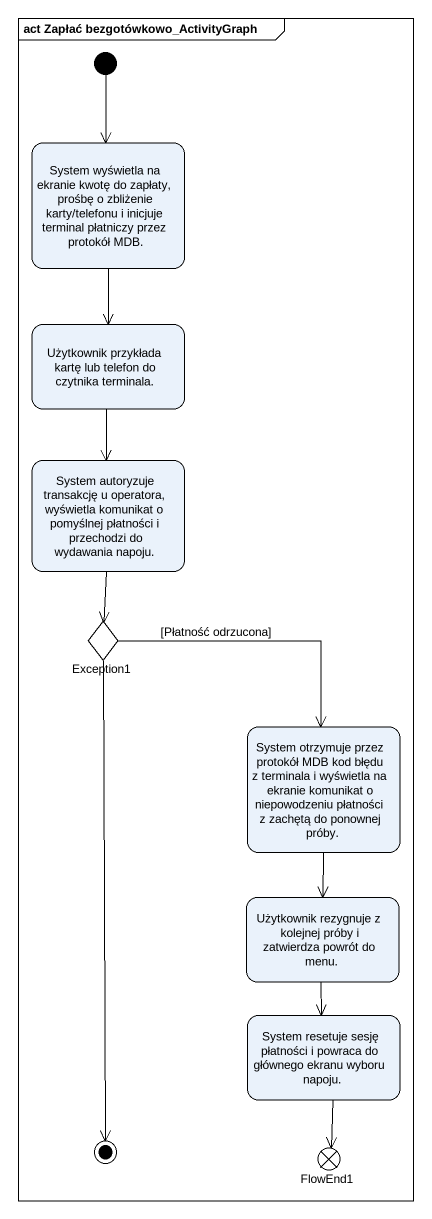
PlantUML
@startuml
mainframe act Zapłać bezgotówkowo_ActivityGraph
hide empty description
state "System wyświetla na ekranie kwotę do zapłaty, prośbę o zbliżenie karty/telefonu i inicjuje terminal płatniczy przez protokół MDB." as System_wyświetla_na_ekranie
state "Użytkownik przykłada kartę lub telefon do czytnika terminala." as Użytkownik_przykłada_kartę
state "System autoryzuje transakcję u operatora, wyświetla komunikat o pomyślnej płatności i przechodzi do wydawania napoju." as System_autoryzuje
state Exception1 <<choice>>
state "System otrzymuje przez protokół MDB kod błędu z terminala i wyświetla na ekranie komunikat o niepowodzeniu płatności z zachętą do ponownej próby." as System_otrzymuje_przez
state "Użytkownik rezygnuje z kolejnej próby i zatwierdza powrót do menu." as Użytkownik_rezygnuje_z
state "System resetuje sesję płatności i powraca do głównego ekranu wyboru napoju." as System_resetuje_sesję
state FlowEnd1 <<end>>
[*] --> System_wyświetla_na_ekranie
System_wyświetla_na_ekranie --> Użytkownik_przykłada_kartę
Użytkownik_przykłada_kartę --> System_autoryzuje
System_autoryzuje --> Exception1
Exception1 --> System_otrzymuje_przez : [Płatność odrzucona]
System_otrzymuje_przez --> Użytkownik_rezygnuje_z
Użytkownik_rezygnuje_z --> System_resetuje_sesję
System_resetuje_sesję --> FlowEnd1
Exception1 --> [*]
@enduml
